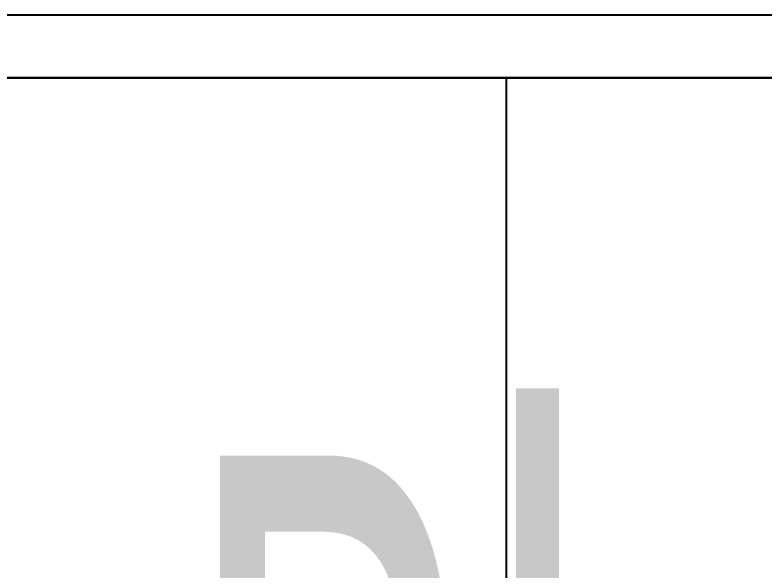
# Model space of a CAD drawing. Extents: x 225000 to 2157367, y 208400 to 840900.
# Drawn here: x 502556 to 504339, y 421430 to 422752 of the extents above; entities that cross this region are included whole.
import ezdxf
from ezdxf.enums import TextEntityAlignment as Align

# ---------------------------------------------------------------- set-up
doc = ezdxf.new("R2010")
doc.units = 0
doc.header["$LTSCALE"] = 10
doc.linetypes.add('XFDC20$0$HIDDEN2', pattern=[0.1875, 0.125, -0.0625])
doc.layers.add('XFDC20$0$A-Area (PH2)', color=170, linetype='Continuous', plot=False)
doc.layers.add('XFDC20$0$A-C-2800 (PH1)', color=191, linetype='Continuous')
doc.layers.add('XFDC20$0$A-C-2800 (PH2)', color=195, linetype='XFDC20$0$HIDDEN2')
doc.styles.add('Data Center Layout_L20$0$ATS', font='monotxt', dxfattribs={"bigfont": 'BIGFONT'})

# ---------------------------------------------------------------- blocks, each defined once
blk = doc.blocks.new('Data Center Layout_L20')
blk.add_lwpolyline([(498775.59, 218852.31), (498775.59, 222752.31), (511975.59, 222752.31), (511975.59, 222502.31), (511825.59, 222502.31), (511825.59, 222602.31), (498925.59, 222602.31), (498925.59, 218852.31)])
at = {"style": 'Data Center Layout_L20$0$ATS', "width": 0.5}
blk.add_text('Phase 2', height=1600, dxfattribs=at).set_placement((505375.59, 220902.31), align=Align.MIDDLE_CENTER)
blk = doc.blocks.new('XFDC20')
at = {"layer": 'XFDC20$0$A-Area (PH2)'}
blk.add_lwpolyline([(511825.6, 222602.3), (498925.6, 222602.3), (498925.6, 211277.3), (511825.6, 211277.3)], close=True, dxfattribs=at)
at = {"layer": 'XFDC20$0$A-C-2800 (PH1)', "ltscale": 0.3}
blk.add_line((498925.6, 222602.3), (511825.6, 222602.3), dxfattribs=at)
at = {"layer": 'XFDC20$0$A-C-2800 (PH2)', "ltscale": 0.3}
blk.add_line((503725.6, 211277.3), (503725.6, 222602.3), dxfattribs=at)

msp = doc.modelspace()

# ---------------------------------------------------------------- block references
for name in ['Data Center Layout_L20', 'XFDC20']:
    msp.add_blockref(name, (0, 200000))

doc.saveas('drawing.dxf')
